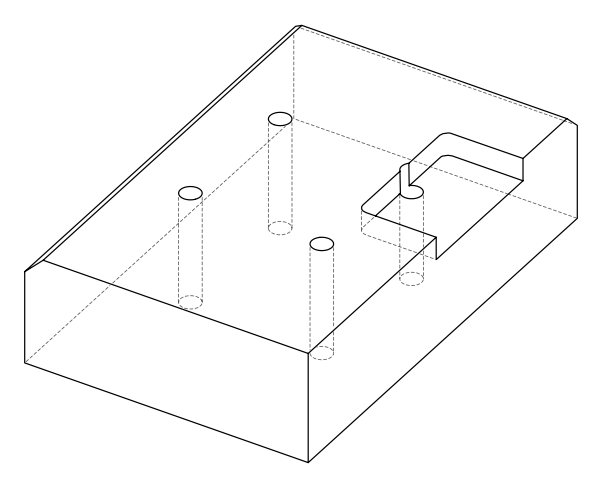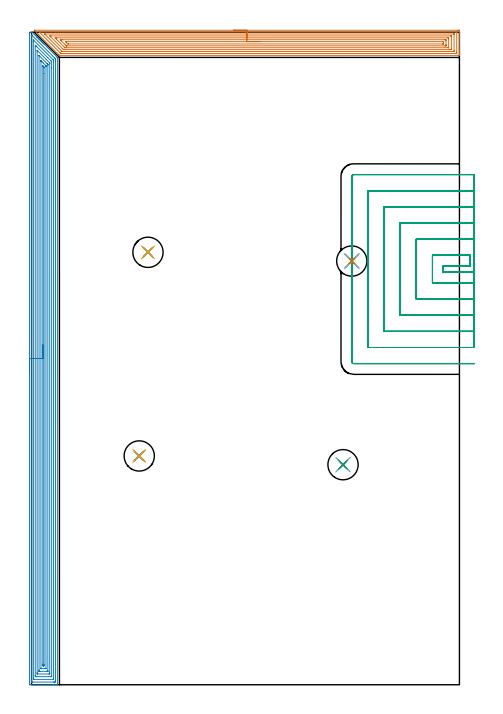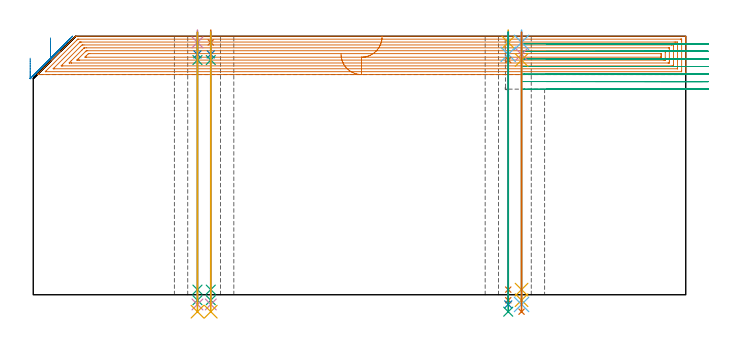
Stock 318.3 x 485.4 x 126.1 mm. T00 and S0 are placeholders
(PLAN: 23 operations, 18 tool changes, 84.9 min)
(1 AREA_MILL | FG_CHAMFER_SURFACE | UGT0205_001 | 17.52 min | 55535 mm3)
(2 AREA_MILL_1 | FG_CHAMFER_SURFACE_1 | UGT0205_001 | 30.79 min | 101572 mm3)
(3 MILL_OPEN_POCKET | POCKET_OPEN | UGT0201_008 | Follow Part, ap 4, ae 75% | 29.59 min | 354994 mm3)
(4 SPOT_DRILL | STEP1HOLE | NXT0321_9005460120000 | 0.05 min | 176 mm3)
(5 SPOT_DRILL_1 | STEP1HOLE_1 | NXT0321_9005460120000 | 0.05 min | 188 mm3)
(6 SPOT_DRILL_2 | STEP1HOLE_2 | NXT0321_9005460120000 | 0.05 min | 0 mm3)
(7 SPOT_DRILL_3 | STEP1HOLE_3 | NXT0321_9005460120000 | 0.05 min | 206 mm3)
(8 DRILL_BLIND_HOLE_INTO_CENTER | STEP1HOLE | NXT0301_030 | 0.05 min | 153 mm3)
(9 GUN_DRILL_THROUGH_HOLE | STEP1HOLE | UGT0307_001 | 0.56 min | 2258 mm3)
(10 SPADE_DRILL_TO_ENLARGE_THROUGH_HOLE | STEP1HOLE | UGT0306_005 | 0.53 min | 18130 mm3)
(11 DRILL_TO_ENLARGE_THROUGH_HOLE | STEP1HOLE | UGT0301_054 | 0.55 min | 29313 mm3)
(12 DRILL_BLIND_HOLE_INTO_CENTER_1 | STEP1HOLE_1 | NXT0301_030 | 0.05 min | 175 mm3)
(13 GUN_DRILL_THROUGH_HOLE_1 | STEP1HOLE_1 | UGT0307_001 | 0.56 min | 2256 mm3)
(14 SPADE_DRILL_TO_ENLARGE_THROUGH_HOLE_1 | STEP1HOLE_1 | UGT0306_005 | 0.53 min | 18153 mm3)
(15 DRILL_TO_ENLARGE_THROUGH_HOLE_1 | STEP1HOLE_1 | UGT0301_054 | 0.55 min | 29323 mm3)
(16 DRILL_BLIND_HOLE_INTO_CENTER_2 | STEP1HOLE_2 | NXT0301_030 | 0.05 min | 0 mm3)
(17 GUN_DRILL_THROUGH_HOLE_2 | STEP1HOLE_2 | UGT0307_001 | 0.56 min | 1913 mm3)
(18 SPADE_DRILL_TO_ENLARGE_THROUGH_HOLE_2 | STEP1HOLE_2 | UGT0306_005 | 0.53 min | 14585 mm3)
(19 DRILL_TO_ENLARGE_THROUGH_HOLE_2 | STEP1HOLE_2 | UGT0301_054 | 0.55 min | 24230 mm3)
(20 DRILL_BLIND_HOLE_INTO_CENTER_3 | STEP1HOLE_3 | NXT0301_030 | 0.05 min | 133 mm3)
(21 GUN_DRILL_THROUGH_HOLE_3 | STEP1HOLE_3 | UGT0307_001 | 0.56 min | 2287 mm3)
(22 SPADE_DRILL_TO_ENLARGE_THROUGH_HOLE_3 | STEP1HOLE_3 | UGT0306_005 | 0.53 min | 18144 mm3)
(23 DRILL_TO_ENLARGE_THROUGH_HOLE_3 | STEP1HOLE_3 | UGT0301_054 | 0.55 min | 29303 mm3)
(TOOL UGT0205_001 | Chamfer Mill 20 x 3 x 45 deg. | D20 FL50 Z2)
(TOOL UGT0201_008 | End Mill 16 mm | D16 FL32 Z4)
(TOOL NXT0321_9005460120000 | NC Spot Drill, 142deg, 12mm, Carbide, Uncoated | D12 PA142 FL30 Z2)
(TOOL NXT0301_030 | Carbide Drill 5.9mm [860.1-0590-018A1-MM 2214] | D5.9 PA140 FL28 Z2)
(TOOL UGT0307_001 | Gun Drill 5 mm | D5 PA130 FL24 Z1)
(TOOL UGT0306_005 | Spade Drill 14.5mm | D14.5 PA132 FL10 Z2)
(TOOL UGT0301_054 | Twist Drill 22.5 mm | D22.5 PA118 FL155 Z2)
(OP 1 AREA_MILL)
G17 G21 G94 G90
T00 M6
G54
G17 G0 G90 X150.15 Y486.9 S1061 M3
G43 Z136.1 H0
Z117.4
G94 G1 X150.188 Z116.528 F250.
X150.302 Z115.664
X150.491 Z114.812
X150.753 Z113.98
X151.087 Z113.174
X151.49 Z112.4
X151.959 Z111.664
X152.49 Z110.972
X153.079 Z110.329
X153.722 Z109.74
X154.414 Z109.208
X155.15 Z108.74
X155.924 Z108.337
X156.73 Z108.003
X157.562 Z107.741
X158.414 Z107.552
X159.278 Z107.438
X160.15 Z107.4
X317.188
X317.693 Y486.899 Z107.401
X318.192 Y486.895 Z107.403
X318.291 Y486.892 Z107.406
X318.296 Y486.4 Z107.898
X318.3 Y485.797 Z108.5
Y471.957 Z122.338
Y471.355 Z122.939
Y470.79 Z123.507
Y470.47 Z123.826
Y469.905 Z124.391
Y469.585 Z124.709
Y468.947 Z125.353
Y468.561 Z125.738
Y468.221 Z126.07
X318.292 Y468.202 Z126.088
X318.139 Y468.2 Z126.1
X20.905
X20.705 Y468.204 Z126.089
X20.671 Y468.23 Z126.064
X20.621 Y468.276 Z126.019
X20.459 Y468.44 Z125.858
X20.199 Y468.7 Z125.598
X5.312 Y483.587 Z110.711
X2.267 Y486.632 Z107.666
X2.161 Y486.739 Z107.559
X2.063 Y486.842 Z107.456
X2.019 Y486.892 Z107.406
X2.133 Y486.899 Z107.401
X2.161 Y486.9 Z107.4
X160.15
Y485.486 Z108.814
X316.129 Y485.485 Z108.815
X316.225 Y485.484 Z108.816
X316.272 Y485.481 Z108.819
X316.288 Y485.479 Z108.821
X316.29 Y485.466 Z108.834
X316.295 Y485.361 Z108.939
X316.299 Y485.126 Z109.174
Y470.47 Z123.83
X316.297 Y470.084 Z124.216
X316.29 Y469.693 Z124.607
X316.276 Y469.621 Z124.679
X316.231 Y469.619 Z124.681
X316.123 Y469.616 Z124.684
X315.907 Y469.614 Z124.686
X315.878
X22.215 Y469.615 Z124.685
X21.785 Y469.621 Z124.679
X21.731 Y469.63 Z124.67
X21.644 Y469.712 Z124.588
X21.513 Y469.839 Z124.461
X21.352 Y469.998 Z124.302
X6.178 Y485.172 Z109.128
X5.981 Y485.371 Z108.929
X5.913 Y485.443 Z108.857
X5.888 Y485.474 Z108.826
X5.885 Y485.479 Z108.821
X5.896 Y485.481 Z108.819
X5.989 Y485.484 Z108.816
X6.178 Y485.486 Z108.814
X6.207
X160.15
Y484.072 Z110.228
X314.122 Y484.071 Z110.229
X314.232 Y484.069 Z110.231
X314.271 Y484.067 Z110.233
X314.286 Y484.066 Z110.234
X314.29 Y484.038 Z110.262
X314.295 Y483.921 Z110.379
X314.299 Y483.745 Z110.555
X314.3 Y472.064 Z122.236
X314.296 Y471.355 Z122.945
X314.293 Y471.186 Z123.114
X314.278 Y471.035 Z123.265
X314.122 Y471.034 Z123.266
X313.558 Y471.03 Z123.27
X313.23 Y471.029 Z123.271
X312.667 Y471.028 Z123.272
X23.466 Y471.029 Z123.271
X23.137 Y471.031 Z123.269
X22.808 Y471.035 Z123.265
X22.772 Y471.038 Z123.262
X22.75 Y471.056 Z123.244
X22.705 Y471.098 Z123.202
X22.617 Y471.183 Z123.117
X22.444 Y471.355 Z122.945
X10.056 Y483.745 Z110.555
X9.748 Y484.056 Z110.244
X9.747 Y484.066 Z110.234
X9.748 Y484.067 Z110.233
X10.312 Y484.071 Z110.229
X160.15 Y484.072 Z110.228
Y482.657 Z111.643
X311.649
X312.197 Y482.655 Z111.645
X312.256 Y482.653 Z111.647
X312.29 Y482.651 Z111.649
X312.293 Y482.607 Z111.693
X312.297 Y482.409 Z111.891
X312.3 Y482.012 Z112.288
Y473.125 Z121.175
X312.295 Y472.701 Z121.599
X312.29 Y472.49 Z121.81
X312.283 Y472.449 Z121.851
X312.231 Y472.447 Z121.853
X312.131 Y472.444 Z121.856
X311.444 Y472.443 Z121.857
X311.24
X24.718
X24.03 Y472.447 Z121.853
X23.819 Y472.45 Z121.85
X23.137 Y473.112 Z121.188
X23.123 Y473.125 Z121.175
X14.211 Y482.037 Z112.263
X13.848 Y482.407 Z111.893
X13.671 Y482.59 Z111.71
X13.625 Y482.651 Z111.649
X13.672 Y482.652 Z111.648
X14.211 Y482.656 Z111.644
X14.416 Y482.657 Z111.643
X160.15
Y481.243 Z113.057
X309.659
X309.814 Y481.241 Z113.059
X310.123 Y481.236 Z113.064
X310.29 Y481.23 Z113.07
X310.294 Y481.18 Z113.12
X310.296 Y481.09 Z113.21
X310.3 Y480.455 Z113.845
Y480.205 Z114.095
X310.299 Y473.931 Z120.369
X310.298 Y473.891 Z120.409
X310.295 Y473.872 Z120.428
X310.292 Y473.867 Z120.433
X310.276 Y473.864 Z120.436
X309.968 Y473.859 Z120.441
X309.814 Y473.857 Z120.443
X25.815
X25.076 Y473.858 Z120.442
X24.922 Y473.861 Z120.439
X24.873 Y473.864 Z120.436
X24.841 Y473.871 Z120.429
X24.811 Y473.898 Z120.402
X24.693 Y474.01 Z120.29
X24.03 Y474.669 Z119.631
X23.803 Y474.895 Z119.405
X18.493 Y480.205 Z114.095
X17.782 Y480.92 Z113.38
X17.62 Y481.09 Z113.21
X17.49 Y481.237 Z113.063
X17.63 Y481.24 Z113.06
X17.782 Y481.241 Z113.059
X18.52 Y481.243 Z113.057
X18.674
X160.15
Y479.829 Z114.471
X307.361
X307.874 Y479.826 Z114.474
X308.26 Y479.822 Z114.478
X308.29 Y479.819 Z114.481
X308.296 Y479.787 Z114.513
X308.299 Y479.32 Z114.98
X308.3 Y478.898 Z115.402
Y476.243 Z118.057
X308.299 Y475.78 Z118.52
X308.296 Y475.361 Z118.939
X308.29 Y475.299 Z119.001
X308.283 Y475.278 Z119.022
X308.258 Y475.276 Z119.024
X308.131 Y475.273 Z119.027
X307.874 Y475.272 Z119.028
X307.495 Y475.271 Z119.029
X26.328
X26.072 Y475.273 Z119.027
X25.944 Y475.276 Z119.024
X25.884 Y475.278 Z119.022
X25.815 Y475.34 Z118.96
X25.369 Y475.78 Z118.52
X21.829 Y479.32 Z114.98
X21.352 Y479.8 Z114.5
X21.338 Y479.82 Z114.48
X21.352 Y479.822 Z114.478
X21.734 Y479.826 Z114.474
X22.245 Y479.828 Z114.472
X22.624 Y479.829 Z114.471
X160.15
Y478.415 Z115.885
X306.11 Y478.414 Z115.886
X306.284 Y478.408 Z115.892
X306.295 Y478.353 Z115.947
X306.297 Y478.334 Z115.966
X306.299 Y478.226 Z116.074
X306.3 Y477.55 Z116.75
Y477.341 Z116.959
X306.297 Y477.132 Z117.168
X306.29 Y476.714 Z117.586
X306.284 Y476.691 Z117.609
X306.278 Y476.689 Z117.611
X306.252 Y476.687 Z117.613
X306.198 Y476.686 Z117.614
X306.089 Y476.685 Z117.615
X27.58
X27.144 Y476.69 Z117.61
X26.931 Y476.692 Z117.608
X26.707 Y476.901 Z117.4
X26.049 Y477.55 Z116.75
X25.815 Y477.784 Z116.516
X25.315 Y478.294 Z116.006
X25.205 Y478.408 Z115.892
X25.835 Y478.415 Z115.885
X160.15
X161.022 Z115.923
X161.887 Z116.037
X162.738 Z116.226
X163.57 Z116.488
X164.376 Z116.822
X165.15 Z117.225
X165.886 Z117.694
X166.578 Z118.225
X167.221 Z118.814
X167.81 Z119.457
X168.342 Z120.15
X168.81 Z120.885
X169.213 Z121.659
X169.547 Z122.465
X169.809 Z123.297
X169.998 Z124.149
X170.112 Z125.014
X170.15 Z125.885
G0 Z136.1
M5
M2
(OP 2 AREA_MILL_1)
G17 G21 G94 G90
T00 M6
G54
G17 G0 G90 X-1.5 Y232.7 S1061 M3
G43 Z136.1 H0
Z115.4
G94 G1 Y232.738 Z114.528 F250.
Y232.852 Z113.663
Y233.041 Z112.812
Y233.303 Z111.98
Y233.637 Z111.174
Y234.04 Z110.4
Y234.508 Z109.664
Y235.04 Z108.972
Y235.629 Z108.329
Y236.272 Z107.74
Y236.964 Z107.208
Y237.7 Z106.74
Y238.474 Z106.337
Y239.28 Z106.003
Y240.112 Z105.741
Y240.963 Z105.552
Y241.828 Z105.438
Y242.7 Z105.4
Y485.066
X-1.497 Y485.229 Z105.403
X-1.491 Y485.398 Z105.405
X-1.274 Y485.4 Z105.622
X-0.935 Z105.96
X0.367 Z107.266
X0.399 Y485.399 Z107.297
X0.491 Y485.398 Z107.389
X0.519 Y485.378 Z107.418
X0.771 Y485.13 Z107.67
X2.673 Y483.227 Z109.573
X3.068 Y482.834 Z109.964
X3.551 Y482.349 Z110.451
X3.798 Y482.103 Z110.696
X3.957 Y481.945 Z110.852
X4.115 Y481.786 Z111.013
X4.245 Y481.656 Z111.143
X4.402 Y481.5 Z111.297
X4.558 Y481.343 Z111.456
X4.692 Y481.21 Z111.589
X4.847 Y481.055 Z111.742
X5.001 Y480.9 Z111.899
X5.138 Y480.763 Z112.036
X5.292 Y480.611 Z112.187
X5.444 Y480.457 Z112.342
X5.585 Y480.316 Z112.483
X5.737 Y480.166 Z112.632
X5.887 Y480.014 Z112.785
X6.032 Y479.87 Z112.929
X6.181 Y479.721 Z113.077
X6.33 Y479.571 Z113.227
X6.478 Y479.423 Z113.376
X6.626 Y479.276 Z113.522
X6.773 Y479.129 Z113.67
X6.925 Y478.976 Z113.823
X7.071 Y478.831 Z113.966
X7.216 Y478.686 Z114.113
X7.372 Y478.53 Z114.269
X7.516 Y478.387 Z114.411
X7.659 Y478.243 Z114.556
X7.818 Y478.083 Z114.716
X7.96 Y477.942 Z114.856
X8.101 Y477.8 Z114.999
X8.265 Y477.636 Z115.163
X8.405 Y477.497 Z115.301
X8.544 Y477.357 Z115.442
X8.711 Y477.19 Z115.609
X8.85 Y477.052 Z115.746
X8.987 Y476.914 Z115.885
X9.158 Y476.743 Z116.056
X9.295 Y476.607 Z116.191
X19.08 Y466.821 Z125.978
X19.095 Y466.806 Z125.992
X19.198 Y466.695 Z126.087
X19.2 Y466.023 Z126.1
Y0.171
X19.197 Y0.01 Z126.088
X19.156 Y0.008 Z126.048
X18.768 Y0. Z125.668
X18.425 Z125.325
X17.746 Z124.641
X16.516 Z123.413
X15.966 Z122.861
X15.352 Z122.247
X-1.211 Y0.001 Z105.687
X-1.492 Y0.01 Z105.406
X-1.499 Y0.29 Z105.399
Y0.315
X-1.5 Y242.7 Z105.4
X-0.086 Z106.814
Y482.143
X-0.083 Y482.996 Z106.817
X-0.082 Y483.032 Z106.818
X-0.046 Y483.39 Z106.854
X0.012 Y483.391 Z106.912
X0.045 Y483.39 Z106.945
X0.075 Y483.363 Z106.975
X0.202 Y483.243 Z107.102
X0.454 Y482.996 Z107.354
X16.856 Y466.594 Z123.756
X17.423 Y466.024 Z124.323
X17.746 Y465.693 Z124.646
X17.782 Y465.13 Z124.682
X17.784 Y465.092 Z124.684
X17.786 Y464.237 Z124.686
Y3.257
X17.783 Y2.404 Z124.683
X17.781 Y2.368 Z124.681
X17.746 Y2.01 Z124.646
X17.256 Y2.002 Z124.156
X16.856 Y2.001 Z123.756
X16.368 Y2. Z123.268
X0.844 Y2.001 Z107.744
X0.354 Y2.003 Z107.254
X-0.046 Y2.01 Z106.854
X-0.081 Y2.404 Z106.819
X-0.083 Y2.442 Z106.817
X-0.086 Y3.297 Z106.814
Y242.7
X1.328 Z108.228
Y478.936
X1.329 Y479.423 Z108.229
X1.331 Y479.606 Z108.231
X1.333 Y479.638 Z108.233
X1.336 Y479.653 Z108.236
X1.378 Y479.614 Z108.278
X1.577 Y479.423 Z108.477
X15.87 Y465.13 Z122.77
X15.966 Y465.033 Z122.866
X16.357 Y464.631 Z123.257
X16.364 Y464.237 Z123.264
X16.369 Y463.832 Z123.269
X16.371 Y463.344 Z123.271
Y462.937
Y4.089
X16.37 Y4.038 Z123.27
X16.367 Y4.015 Z123.267
X16.366 Y4.01 Z123.266
X16.345 Y4.007 Z123.245
X16.155 Y4.001 Z123.055
X1.734 Z108.634
X1.544 Y4.004 Z108.444
X1.418 Y4.009 Z108.318
X1.335 Y4.015 Z108.235
X1.333 Y4.056 Z108.233
X1.331 Y4.19 Z108.231
X1.329 Y4.597 Z108.229
X1.328 Y242.7 Z108.228
X2.743 Z109.643
Y474.836
Y474.956
X2.75 Y475.723 Z109.65
X3.513 Y475.032 Z110.413
X3.593 Y474.956 Z110.493
X12.059 Y466.493 Z118.959
X14.315 Y464.237 Z121.215
X14.443 Y464.108 Z121.343
X14.702 Y463.845 Z121.602
X14.875 Y463.665 Z121.775
X14.951 Y463.579 Z121.851
X14.953 Y463.559 Z121.853
X14.956 Y463.465 Z121.856
X14.957 Y459.018 Z121.857
Y6.87
X14.951 Y6.103 Z121.851
X14.94 Y6.01 Z121.84
X14.837 Y6.006 Z121.737
X14.621 Y6.002 Z121.521
X14.187 Y6. Z121.087
X3.49 Z110.39
X3.071 Y6.002 Z109.971
X2.861 Y6.006 Z109.761
X2.762 Y6.01 Z109.662
X2.75 Y6.075 Z109.65
X2.743 Y6.749 Z109.643
Y6.87
Y242.7
X4.157 Z111.057
Y471.383
X4.159 Y471.628 Z111.059
X4.163 Y471.875 Z111.063
X4.165 Y471.925 Z111.065
X4.211 Y471.883 Z111.111
X4.296 Y471.803 Z111.196
X4.402 Y471.699 Z111.302
X13.298 Y462.804 Z120.198
X13.473 Y462.625 Z120.373
X13.516 Y462.579 Z120.416
X13.534 Y462.556 Z120.434
X13.537 Y462.531 Z120.437
X13.54 Y462.45 Z120.44
X13.542 Y462.205 Z120.442
X13.543 Y8.657 Z120.443
X13.542 Y8.412 Z120.442
X13.539 Y8.164 Z120.439
X13.536 Y8.01 Z120.436
X13.461 Y8.007 Z120.361
X13.298 Y8.003 Z120.198
X13.062 Y8. Z119.962
X4.402 Y8.001 Z111.302
X4.164 Y8.002 Z111.064
X4.16 Y8.007 Z111.06
X4.158 Y8.008 Z111.058
X4.157 Y8.657 Z111.057
Y8.903
Y242.7
X5.571 Z112.471
X5.572 Y467.956 Z112.472
X5.573 Y468.029 Z112.473
X5.575 Y468.063 Z112.475
X5.576 Y468.064 Z112.476
X5.587 Y468.057 Z112.487
X5.841 Y467.81 Z112.741
X11.519 Y462.132 Z118.419
X12.087 Y461.557 Z118.987
X12.122 Y461.514 Z119.022
X12.124 Y461.48 Z119.024
X12.127 Y461.404 Z119.027
X12.128 Y461.251 Z119.028
X12.129 Y460.944 Z119.029
X12.128 Y10.137 Z119.028
X12.127 Y10.061 Z119.027
X12.125 Y10.024 Z119.025
X12.123 Y10.012 Z119.023
X12.107 Y10.01 Z119.007
X11.958 Y10.002 Z118.858
X11.519 Y10.001 Z118.419
X11.071 Y10. Z117.971
X6.181 Y10.001 Z113.081
X5.73 Y10.003 Z112.63
X5.598 Y10.01 Z112.498
X5.578 Y10.02 Z112.478
X5.576 Y10.063 Z112.476
X5.573 Y10.161 Z112.473
X5.572 Y10.444 Z112.472
X5.571 Y11.056 Z112.471
Y242.7
X6.985 Z113.885
X6.986 Y463.516 Z113.886
X6.987 Y463.688 Z113.887
X6.992 Y464.031 Z113.892
X6.996 Y464.196 Z113.896
X7.016 Y464.179 Z113.916
X7.071 Y464.128 Z113.971
X7.859 Y463.344 Z114.759
X8.753 Y462.45 Z115.653
X10.539 Y460.664 Z117.439
X10.629 Y460.572 Z117.529
X10.677 Y460.52 Z117.577
X10.698 Y460.493 Z117.598
X10.708 Y460.468 Z117.608
X10.71 Y460.372 Z117.61
X10.714 Y460.028 Z117.614
X10.715 Y459.856 Z117.615
Y459.77
X10.714 Y12.23 Z117.614
X10.713 Y12.145 Z117.613
X10.71 Y12.059 Z117.61
X10.708 Y12.011 Z117.608
X10.686 Y12.008 Z117.586
X10.629 Y12.005 Z117.529
X9.968 Y12. Z116.868
X9.74 Z116.64
X7.298 Y12.002 Z114.198
X7.071 Y12.007 Z113.971
X7.001 Y12.01 Z113.901
X6.992 Y12.145 Z113.892
X6.988 Y12.23 Z113.888
X6.986 Y12.315 Z113.886
X6.985 Y242.7 Z113.885
X8.399 Z115.299
X8.4 Y460.223 Z115.3
X8.401 Y460.287 Z115.301
X8.403 Y460.326 Z115.303
X8.404 Y460.334 Z115.304
X8.453 Y460.288 Z115.353
X8.717 Y460.034 Z115.617
X8.85 Y459.903 Z115.75
X8.981 Y459.77 Z115.881
X9.113 Y459.628 Z116.013
X9.294 Y459.426 Z116.194
X9.297 Y459.322 Z116.197
X9.299 Y458.877 Z116.199
X9.3 Y454.596 Z116.2
Y14.91
X9.298 Y14.46 Z116.198
X9.293 Y14.017 Z116.193
X8.866 Y14.001 Z115.766
X8.85 Z115.75
X8.407 Y14.017 Z115.307
X8.402 Y14.466 Z115.302
X8.4 Y14.91 Z115.3
Y15.362
X8.399 Y242.7 Z115.299
Y243.572 Z115.338
Y244.436 Z115.451
Y245.288 Z115.64
Y246.12 Z115.903
Y246.926 Z116.236
Y247.7 Z116.639
Y248.436 Z117.108
Y249.128 Z117.639
Y249.771 Z118.228
Y250.36 Z118.872
Y250.892 Z119.564
Y251.36 Z120.299
Y251.763 Z121.073
Y252.097 Z121.879
Y252.359 Z122.711
Y252.548 Z123.563
Y252.662 Z124.428
Y252.7 Z125.299
G0 Z136.1
M5
M2
(OP 3 MILL_OPEN_POCKET)
G17 G21 G94 G90
T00 M6
G54
G17 G0 G90 X329.3 Y306.9 S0 M3
G43 Z136.1 H0
Z122.414
G94 G1 X326.3 F250.
X306.2 F500.
Y311.5
X326.3
Y319.5
X298.2
Y298.9
X326.3
X329.3 F250.
Y331.5
X326.3
X286.2 F500.
Y286.9
X326.3
X329.3 F250.
Y343.5
X326.3
X274.2 F500.
Y274.9
X326.3
X329.3 F250.
Y355.5
X326.3
X262.2 F500.
Y262.9
X326.3
X329.3 F250.
Y367.5
X326.3
X250.2 F500.
Y250.9
X326.3
X329.3 F250.
Y379.5
X326.3
X239.6 F500.
G3 X238.2 Y378.1 R1.4
G1 Y240.3
G3 X239.6 Y238.9 R1.4
G1 X326.3
X329.3 F250.
G0 Y306.9 Z118.729
G1 X326.3
X306.2 F500.
Y311.5
X326.3
Y319.5
X298.2
Y298.9
X326.3
X329.3 F250.
Y331.5
X326.3
X286.2 F500.
Y286.9
X326.3
X329.3 F250.
Y343.5
X326.3
X274.2 F500.
Y274.9
X326.3
X329.3 F250.
Y355.5
X326.3
X262.2 F500.
Y262.9
X326.3
X329.3 F250.
Y367.5
X326.3
X250.2 F500.
Y250.9
X326.3
X329.3 F250.
Y379.5
X326.3
X239.6 F500.
G3 X238.2 Y378.1 R1.4
G1 Y240.3
G3 X239.6 Y238.9 R1.4
G1 X326.3
X329.3 F250.
G0 Y306.9 Z115.043
G1 X326.3
X306.2 F500.
Y311.5
X326.3
Y319.5
X298.2
Y298.9
X326.3
X329.3 F250.
Y331.5
X326.3
X286.2 F500.
Y286.9
X326.3
X329.3 F250.
Y343.5
X326.3
X274.2 F500.
Y274.9
X326.3
X329.3 F250.
Y355.5
X326.3
X262.2 F500.
Y262.9
X326.3
X329.3 F250.
Y367.5
X326.3
X250.2 F500.
Y250.9
X326.3
X329.3 F250.
Y379.5
X326.3
X239.6 F500.
G3 X238.2 Y378.1 R1.4
G1 Y240.3
G3 X239.6 Y238.9 R1.4
G1 X326.3
X329.3 F250.
G0 Y306.9 Z111.357
G1 X326.3
X306.2 F500.
Y311.5
X326.3
Y319.5
X298.2
Y298.9
X326.3
X329.3 F250.
Y331.5
X326.3
X286.2 F500.
Y286.9
X326.3
X329.3 F250.
Y343.5
X326.3
X274.2 F500.
Y274.9
X326.3
X329.3 F250.
Y355.5
X326.3
X262.2 F500.
Y262.9
X326.3
X329.3 F250.
Y367.5
X326.3
X250.2 F500.
Y250.9
X326.3
X329.3 F250.
Y379.5
X326.3
X239.6 F500.
G3 X238.2 Y378.1 R1.4
G1 Y240.3
G3 X239.6 Y238.9 R1.4
G1 X326.3
X329.3 F250.
G0 Y306.9 Z107.671
G1 X326.3
X306.2 F500.
Y311.5
X326.3
Y319.5
X298.2
Y298.9
X326.3
X329.3 F250.
Y331.5
X326.3
X286.2 F500.
Y286.9
X326.3
X329.3 F250.
Y343.5
X326.3
X274.2 F500.
Y274.9
X326.3
X329.3 F250.
Y355.5
X326.3
X262.2 F500.
Y262.9
X326.3
X329.3 F250.
Y367.5
X326.3
X250.2 F500.
Y250.9
X326.3
X329.3 F250.
Y379.5
X326.3
X239.6 F500.
G3 X238.2 Y378.1 R1.4
G1 Y240.3
G3 X239.6 Y238.9 R1.4
G1 X326.3
X329.3 F250.
G0 Y306.9 Z103.986
G1 X326.3
X306.2 F500.
Y311.5
X326.3
Y319.5
X298.2
Y298.9
X326.3
X329.3 F250.
Y331.5
X326.3
X286.2 F500.
Y286.9
X326.3
X329.3 F250.
Y343.5
X326.3
X274.2 F500.
Y274.9
X326.3
X329.3 F250.
Y355.5
X326.3
X262.2 F500.
Y262.9
X326.3
X329.3 F250.
Y367.5
X326.3
X250.2 F500.
Y250.9
X326.3
X329.3 F250.
Y379.5
X326.3
X239.6 F500.
G3 X238.2 Y378.1 R1.4
G1 Y240.3
G3 X239.6 Y238.9 R1.4
G1 X326.3
X329.3 F250.
G0 Y306.9 Z100.3
G1 X326.3
X306.2 F500.
Y311.5
X326.3
Y319.5
X298.2
Y298.9
X326.3
X329.3 F250.
Y331.5
X326.3
X286.2 F500.
Y286.9
X326.3
X329.3 F250.
Y343.5
X326.3
X274.2 F500.
Y274.9
X326.3
X329.3 F250.
Y355.5
X326.3
X262.2 F500.
Y262.9
X326.3
X329.3 F250.
Y367.5
X326.3
X250.2 F500.
Y250.9
X326.3
X329.3 F250.
Y379.5
X326.3
X239.6 F500.
G3 X238.2 Y378.1 R1.4
G1 Y240.3
G3 X239.6 Y238.9 R1.4
G1 X326.3
X329.3 F250.
G0 Z136.1
M5
M2
(OP 4 SPOT_DRILL)
G17 G21 G94 G90
T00 M6
G54
G17 G0 G90 X80.1 Y170.2 S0 M3
G43 Z136.1 H0
G94 G81 G98 Z123.1 F250. R129.1
G80
M5
M2
(OP 5 SPOT_DRILL_1)
G17 G21 G94 G90
T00 M6
G54
G17 G0 G90 X231.7 Y163.7 S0 M3
G43 Z136.1 H0
G94 G81 G98 Z123.1 F250. R129.1
G80
M5
M2
(OP 6 SPOT_DRILL_2)
G17 G21 G94 G90
T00 M6
G54
G17 G0 G90 X238.2 Y315.2 S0 M3
G43 Z136.1 H0
G94 G81 G98 Z123.1 F250. R129.1
G80
M5
M2
(OP 7 SPOT_DRILL_3)
G17 G21 G94 G90
T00 M6
G54
G17 G0 G90 X86.6 Y321.7 S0 M3
G43 Z136.1 H0
G94 G81 G98 Z123.1 F250. R129.1
G80
M5
M2
(OP 8 DRILL_BLIND_HOLE_INTO_CENTER)
G17 G21 G94 G90
T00 M6
G54
G17 G0 G90 X80.1 Y170.2 S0 M3
G43 Z136.1 H1
G94 G81 G98 Z117.25 F250. R128.1
G80
M5
M2
(OP 9 GUN_DRILL_THROUGH_HOLE)
G17 G21 G94 G90
T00 M6
G54
G17 G0 G90 X80.1 Y170.2 M8
G43 Z136.1 H0
Z123.56
S716 M3
G94 G1 Z114.494 F125. M26
G4 X.084
Z2.5 F250.
G4 X.084
Z-2.666 F125.
G4 X.084
M5
M9
G0 Z123.56
Z136.1
M2
(OP 10 SPADE_DRILL_TO_ENLARGE_THROUGH_HOLE)
G17 G21 G94 G90
T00 M6
G54
G17 G0 G90 X80.1 Y170.2 S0 M3
G43 Z136.1 H0
G94 G73 G98 Z-4.728 F250. Q13.083 R128.1
G80
M5
M2
(OP 11 DRILL_TO_ENLARGE_THROUGH_HOLE)
G17 G21 G94 G90
T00 M6
G54
G17 G0 G90 X80.1 Y170.2 S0 M3
G43 Z136.1 H0
G94 G73 G98 Z-8.26 F250. Q22.393 R128.1
G80
M5
M2
(OP 12 DRILL_BLIND_HOLE_INTO_CENTER_1)
G17 G21 G94 G90
T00 M6
G54
G17 G0 G90 X231.7 Y163.7 S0 M3
G43 Z136.1 H1
G94 G81 G98 Z117.25 F250. R128.1
G80
M5
M2
(OP 13 GUN_DRILL_THROUGH_HOLE_1)
G17 G21 G94 G90
T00 M6
G54
G17 G0 G90 X231.7 Y163.7 M8
G43 Z136.1 H0
Z123.56
S716 M3
G94 G1 Z114.494 F125. M26
G4 X.084
Z2.5 F250.
G4 X.084
Z-2.666 F125.
G4 X.084
M5
M9
G0 Z123.56
Z136.1
M2
(OP 14 SPADE_DRILL_TO_ENLARGE_THROUGH_HOLE_1)
G17 G21 G94 G90
T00 M6
G54
G17 G0 G90 X231.7 Y163.7 S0 M3
G43 Z136.1 H0
G94 G73 G98 Z-4.728 F250. Q13.083 R128.1
G80
M5
M2
(OP 15 DRILL_TO_ENLARGE_THROUGH_HOLE_1)
G17 G21 G94 G90
T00 M6
G54
G17 G0 G90 X231.7 Y163.7 S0 M3
G43 Z136.1 H0
G94 G73 G98 Z-8.26 F250. Q22.393 R128.1
G80
M5
M2
(OP 16 DRILL_BLIND_HOLE_INTO_CENTER_2)
G17 G21 G94 G90
T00 M6
G54
G17 G0 G90 X238.2 Y315.2 S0 M3
G43 Z136.1 H1
G94 G81 G98 Z117.25 F250. R128.1
G80
M5
M2
(OP 17 GUN_DRILL_THROUGH_HOLE_2)
G17 G21 G94 G90
T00 M6
G54
G17 G0 G90 X238.2 Y315.2 M8
G43 Z136.1 H0
Z123.56
S716 M3
G94 G1 Z114.494 F125. M26
G4 X.084
Z2.5 F250.
G4 X.084
Z-2.666 F125.
G4 X.084
M5
M9
G0 Z123.56
Z136.1
M2
(OP 18 SPADE_DRILL_TO_ENLARGE_THROUGH_HOLE_2)
G17 G21 G94 G90
T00 M6
G54
G17 G0 G90 X238.2 Y315.2 S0 M3
G43 Z136.1 H0
G94 G73 G98 Z-4.728 F250. Q13.083 R128.1
G80
M5
M2
(OP 19 DRILL_TO_ENLARGE_THROUGH_HOLE_2)
G17 G21 G94 G90
T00 M6
G54
G17 G0 G90 X238.2 Y315.2 S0 M3
G43 Z136.1 H0
G94 G73 G98 Z-8.26 F250. Q22.393 R128.1
G80
M5
M2
(OP 20 DRILL_BLIND_HOLE_INTO_CENTER_3)
G17 G21 G94 G90
T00 M6
G54
G17 G0 G90 X86.6 Y321.7 S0 M3
G43 Z136.1 H1
G94 G81 G98 Z117.25 F250. R128.1
G80
M5
M2
(OP 21 GUN_DRILL_THROUGH_HOLE_3)
G17 G21 G94 G90
T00 M6
G54
G17 G0 G90 X86.6 Y321.7 M8
G43 Z136.1 H0
Z123.56
S716 M3
G94 G1 Z114.494 F125. M26
G4 X.084
Z2.5 F250.
G4 X.084
Z-2.666 F125.
G4 X.084
M5
M9
G0 Z123.56
Z136.1
M2
(OP 22 SPADE_DRILL_TO_ENLARGE_THROUGH_HOLE_3)
G17 G21 G94 G90
T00 M6
G54
G17 G0 G90 X86.6 Y321.7 S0 M3
G43 Z136.1 H0
G94 G73 G98 Z-4.728 F250. Q13.083 R128.1
G80
M5
M2
(OP 23 DRILL_TO_ENLARGE_THROUGH_HOLE_3)
G17 G21 G94 G90
T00 M6
G54
G17 G0 G90 X86.6 Y321.7 S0 M3
G43 Z136.1 H0
G94 G73 G98 Z-8.26 F250. Q22.393 R128.1
G80
M5
M2
